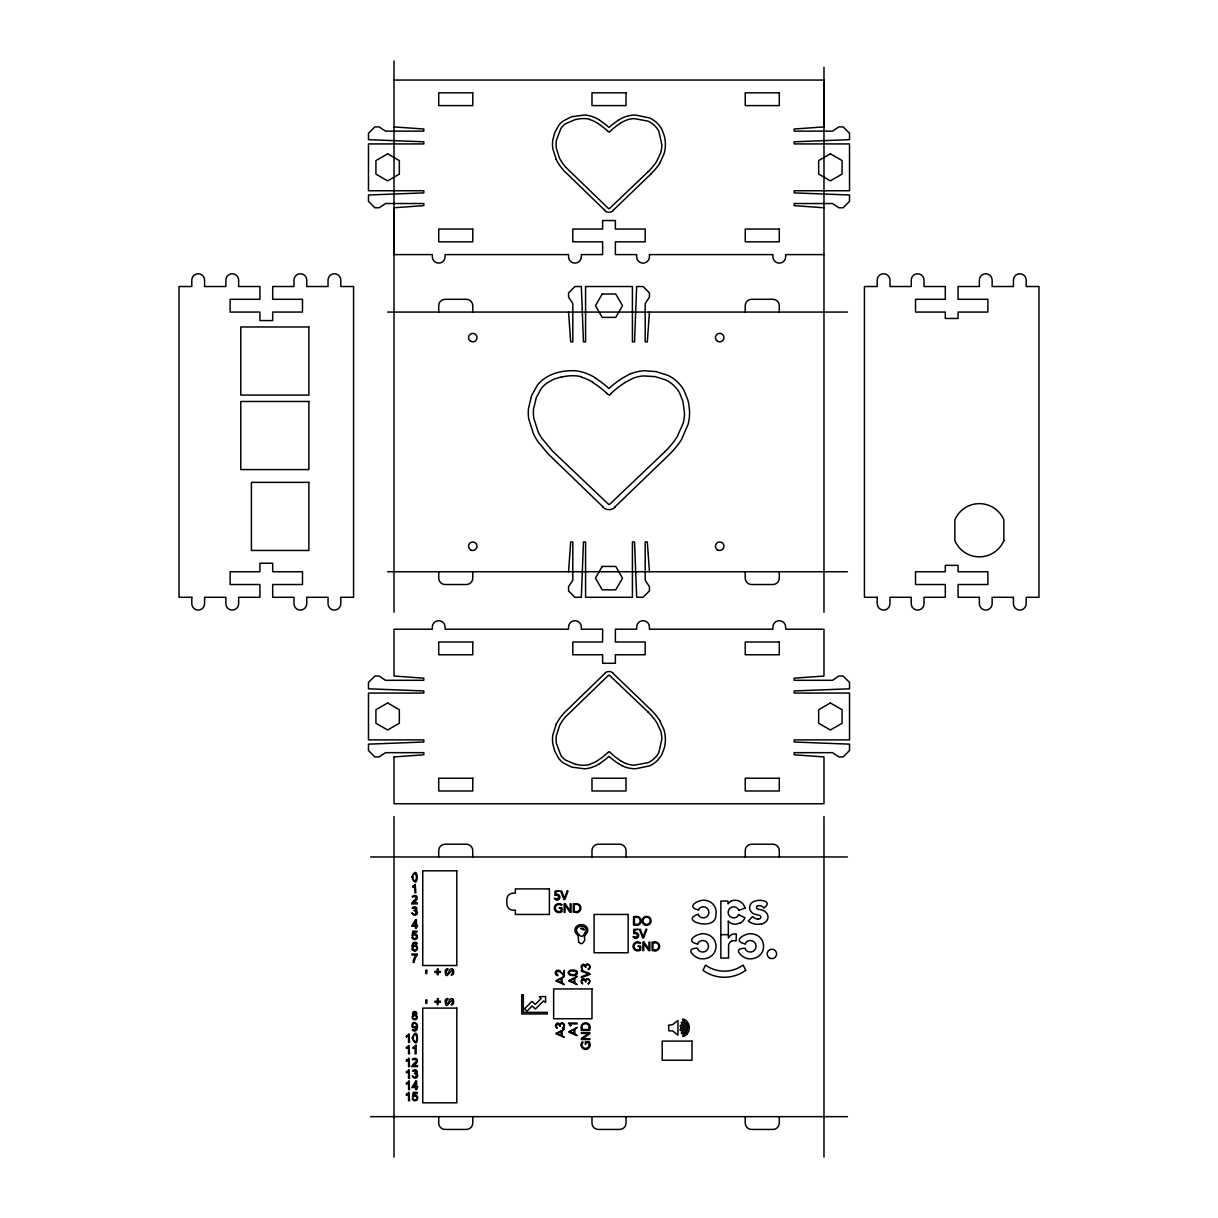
<?xml version="1.0" encoding="UTF-8"?>
<svg xmlns="http://www.w3.org/2000/svg" width="1218" height="1218" viewBox="0 0 1218 1218"><rect width="100%" height="100%" fill="white"/><g stroke="black" fill="none" stroke-linecap="round" stroke-linejoin="round"><path stroke-width="1.5" d="M731.485 941.286A5.298 5.298 0 0 0 728.821 944.376A6.044 6.044 0 0 0 728.562 946.036L728.577 958.064L720.858 958.064L720.858 901.046L727.953 901.046L728.09 903.817A9.363 9.363 0 0 1 730.998 901.457M416.434 1027.155C416.921 1031.22 412.765 1029.393 412.323 1029.789A2.101 2.101 0 0 0 413.541 1030.87L414.196 1031.007A3.258 3.258 0 0 0 414.896 1030.976A2.664 2.664 0 0 0 416.678 1029.895L416.906 1029.499A4.035 4.035 0 0 0 417.195 1028.784L417.439 1027.216A13.291 13.291 0 0 0 417.454 1026.074L417.256 1024.521M568.562 571.744L570.679 541.949L572.81 541.949L572.81 580.27L568.562 586.65L568.562 590.913L574.942 597.292L581.336 597.292L583.452 541.949L585.584 541.949L585.584 597.292L632.416 597.292L632.416 541.949L634.548 541.949L636.664 597.292L643.058 597.292L649.438 590.913L649.438 586.65L645.19 580.27L645.19 541.949L647.321 541.949L649.438 571.744M649.438 312.067L647.321 341.862L645.19 341.862L645.19 303.556L649.438 297.162L649.438 292.914L643.058 286.519L636.664 286.519L634.548 341.862L632.416 341.862L632.416 286.519L585.584 286.519L585.584 341.862L583.452 341.862L581.336 286.519L574.942 286.519L568.562 292.914L568.562 297.162L572.81 303.556L572.81 341.862L570.679 341.862L568.562 312.067M414.059 910.348C417.683 911.703 415.353 916.895 411.882 913.074M414.424 1073.286C418.276 1074.809 415.247 1079.696 412.247 1076.012M557.646 975.435L557.814 974.583A1.964 1.964 0 0 1 556.733 973.989A1.644 1.644 0 0 1 556.337 973.167C556.459 968.325 563.492 973.989 563.401 975.664L564.299 975.664L564.299 970.213L563.538 974.72L560.28 971.446A13.474 13.474 0 0 0 559.93 971.127M413.328 934.343L413.77 932.12L416.982 932.12L416.982 931.1L412.932 931.1L412.049 935.454L413.024 935.607A1.918 1.918 0 0 1 416.038 935.546A1.918 1.918 0 0 1 415.414 938.484A1.918 1.918 0 0 1 412.689 937.205M413.663 1095.591L414.105 1093.353L417.317 1093.353L417.317 1092.333L413.267 1092.333L412.4 1096.687L413.374 1096.839A1.918 1.918 0 0 1 416.373 1096.779A1.918 1.918 0 0 1 415.749 1099.717A1.918 1.918 0 0 1 413.024 1098.438M556.215 724.345L552.805 735.109A30.922 30.922 0 0 0 552.865 744.137L554.829 751.369L558.818 758.54A23.69 23.69 0 0 0 563.142 762.818L571.638 767.081L584.275 768.786A26.111 26.111 0 0 0 590.532 767.766A33.388 33.388 0 0 0 599.591 763.656M582.463 969.33C580.072 964.382 585.112 964.991 585.751 967.275M556.915 1028.19C554.479 1023.227 559.61 1023.866 560.219 1026.135M582.463 983.794C580.072 978.846 585.112 979.47 585.751 981.738M413.465 874.433L413.222 874.905A9.318 9.318 0 0 0 413.146 879.031M659.699 163.258L663.962 154.138A32.901 32.901 0 0 0 665.256 141.41L665.058 139.781A36.525 36.525 0 0 0 664.206 135.563L662.029 129.763A25.182 25.182 0 0 0 657.187 123.155A26.491 26.491 0 0 0 655.406 121.572A26.187 26.187 0 0 0 649.377 117.902L635.431 115.025A30.252 30.252 0 0 0 622.109 118.1L618.409 120.217M415.917 880.081L416.175 879.518A9.622 9.622 0 0 0 416.191 875.407L415.917 874.524A1.538 1.538 0 0 0 413.42 874.402M576.281 973.624L576.281 971.949A2.406 2.406 0 0 0 575.322 971.279A5.009 5.009 0 0 0 574.12 970.959M569.43 971.857L569.095 972.512A1.644 1.644 0 0 0 569.095 973.06L569.43 973.715A2.466 2.466 0 0 0 570.313 974.309M686.922 1034.189L688.459 1031.829A9.287 9.287 0 0 0 689.327 1028.494L689.327 1027.079M584.777 932.927C582.615 938.682 579.494 936.429 577.012 931.877A3.289 3.289 0 0 1 576.556 930.445A3.441 3.441 0 0 1 576.967 928.466A3.821 3.821 0 0 1 578.093 927.202A5.603 5.603 0 0 1 584.579 927.187A3.821 3.821 0 0 1 585.782 928.664A3.456 3.456 0 0 1 585.614 931.922L584.96 932.729M764.097 907.745C775.12 900.072 753.47 897.377 750.532 904.441C747.685 908.993 751.673 914.307 756.561 914.596A20.63 20.63 0 0 1 759.697 915.54A1.705 1.705 0 0 1 759.925 918.707A4.111 4.111 0 0 1 758.083 919.088M561.848 904.73L561.239 905.324A3.624 3.624 0 0 0 555.591 906.588A3.624 3.624 0 0 0 558.59 911.612M610.873 393.764L609.426 395.211L607.569 394.038A3.654 3.654 0 0 1 606.838 393.505M604.813 673.463L564.223 712.834A51.917 51.917 0 0 0 556.169 724.314M648.113 171.753L609.396 208.613A1.629 1.629 0 0 1 608.574 208.598L565.365 166.866A46.345 46.345 0 0 1 559.382 157.898L556.352 148.246A27.633 27.633 0 0 1 556.413 140.177L560.843 128.545A20.493 20.493 0 0 1 565.365 123.81L575.703 119.364M613.141 210.394L650.579 174.326M664.861 451.741L609.563 504.389A2.299 2.299 0 0 1 608.68 504.435L552.485 451.071L541.903 438.389A60.611 60.611 0 0 1 538.143 431.903L533.773 418.155A39.372 39.372 0 0 1 533.56 408.928L536.362 397.403L541.31 388.481A29.171 29.171 0 0 1 546.669 383.244L553.383 379.361L561.437 376.895M614.907 506.916L668.393 455.395A86.402 86.402 0 0 0 681.471 439.637L688.124 424.336A46.71 46.71 0 0 0 689.51 410.694L689.084 406.051A52.176 52.176 0 0 0 687.865 400.037L683.937 390.247A35.672 35.672 0 0 0 677.817 382.3A37.834 37.834 0 0 0 675.29 380.031A37.042 37.042 0 0 0 668.012 375.403L656.182 371.627L644.748 370.744A42.904 42.904 0 0 0 629.539 374.246M413.998 900.711C421.717 893.357 408.837 899.097 412.963 895.9C418.779 893.799 418.155 900.741 413.983 902.051A3.882 3.882 0 0 0 413.252 902.842M414.181 1063.481C421.854 1056.234 409.126 1061.67 413.054 1058.746C418.688 1056.371 418.672 1063.375 414.059 1064.928A3.882 3.882 0 0 0 413.45 1065.613L417.622 1065.613L417.622 1066.633L412.08 1066.633M682.917 1035.117L682.735 1036.472L684.196 1036.29M588.583 1033.503L581.336 1038.452L581.336 1039.533L589.847 1039.533L589.847 1038.665L582.524 1038.665L589.847 1033.686L589.847 1032.605L581.336 1032.605L581.336 1033.473L588.583 1033.473M413.983 943.356L415.917 943.524M415.871 910.653C418.672 908.735 415.399 905.081 412.613 907.577C410.268 909.998 417.865 905.644 415.414 910.013A2.131 2.131 0 0 1 414.227 910.364M608.01 752.45L609.304 751.628L610.309 752.633A64.706 64.706 0 0 0 620.404 760.58M620.373 123.185L624.804 120.78A26.035 26.035 0 0 1 634.182 118.603L647.854 121.1A22.731 22.731 0 0 1 653.153 124.327A21.863 21.863 0 0 1 658.892 131.453L661.846 144.653A28.684 28.684 0 0 1 660.567 153.133L656.7 161.355A56.896 56.896 0 0 1 648.098 171.738M625.23 382.361L633.177 378.25A36.89 36.89 0 0 1 643.226 375.92L655.193 376.621L665.683 379.909A32.14 32.14 0 0 1 672.062 383.974L673.189 384.934A30.922 30.922 0 0 1 679.553 392.866L682.963 401.422L684.486 413.024A40.818 40.818 0 0 1 683.207 423.133L677.117 436.866A81.271 81.271 0 0 1 664.83 451.711M416.297 1073.56C418.992 1071.764 415.688 1068.079 413.054 1070.424C410.542 1072.936 418.231 1068.658 415.84 1072.921A2.131 2.131 0 0 1 414.592 1073.302M588.522 969.543L588.02 968.812A2.04 2.04 0 0 0 589.664 966.529A2.04 2.04 0 0 0 587.274 964.9A2.04 2.04 0 0 0 585.66 967.29M588.522 984.007L588.02 983.276A2.04 2.04 0 0 0 589.664 980.992A2.04 2.04 0 0 0 587.274 979.363A2.04 2.04 0 0 0 585.66 981.769M629.539 374.246L622.444 378.098A100.47 100.47 0 0 0 608.939 388.451A106.164 106.164 0 0 0 595.48 378.143M698.477 914.246C677.482 920.351 716.321 932.318 715.88 914.946C717.402 908.75 713.291 901.899 706.942 900.711C700.898 897.94 683.846 906.938 698.63 909.907M738.58 910.455L745.386 907.943M697.67 948.213C682.872 947.924 695.98 959.221 701.598 958.764C707.841 959.51 714.585 955.369 715.697 948.974C717.28 942.565 713.017 935.47 706.44 934.252C700.045 931.313 682.4 940.951 697.747 944.041M745.279 948.32C730.45 948 743.619 959.221 749.177 958.764C755.419 959.51 762.163 955.369 763.275 948.974C764.858 942.565 760.595 935.47 754.018 934.252C747.685 931.344 730.054 940.829 745.355 943.92M587.274 964.199L586.878 964.26A1.857 1.857 0 0 0 586.071 964.686A2.269 2.269 0 0 0 585.371 965.92A2.025 2.025 0 0 0 584.67 964.854A1.842 1.842 0 0 0 583.757 964.458L583.589 964.443M561.726 1023.059L561.346 1023.12A1.857 1.857 0 0 0 560.524 1023.546A2.238 2.238 0 0 0 559.869 1024.597L559.823 1024.764A2.025 2.025 0 0 0 559.123 1023.714A1.842 1.842 0 0 0 558.225 1023.318L558.042 1023.303M412.932 937.144L411.897 937.251A2.74 2.74 0 0 0 416.739 938.545M416.312 944.407L417.18 943.63A2.162 2.162 0 0 0 415.856 942.336L414.013 942.336A2.482 2.482 0 0 0 413.009 942.945L411.958 945.61L412.369 949.355M413.267 1098.392L412.247 1098.484A2.74 2.74 0 0 0 417.074 1099.778M394.023 80.053L823.977 80.053L823.977 126.9L794.182 129.017L794.182 131.148L832.503 131.148L838.882 126.9L843.145 126.9L849.525 133.28L849.525 139.674L794.182 141.79L794.182 143.922L849.525 143.922L849.525 190.754L794.182 190.754L794.182 192.886L849.525 195.002L849.525 201.396L843.145 207.776L838.882 207.776L832.503 203.528L794.182 203.528L794.182 205.644L823.977 207.776M823.977 254.592L785.671 254.592L785.671 256.724A6.379 6.379 0 0 1 779.276 263.118A6.379 6.379 0 0 1 772.897 256.724L772.897 254.592L649.438 254.592L649.438 256.724A6.379 6.379 0 0 1 643.058 263.118A6.379 6.379 0 0 1 636.664 256.724L636.664 254.592L615.379 254.592L615.379 241.819L645.19 241.819L645.19 229.06L615.379 229.06L615.379 220.534L602.621 220.534L602.621 229.06L572.81 229.06L572.81 241.819L602.621 241.819L602.621 254.592L581.336 254.592L581.336 256.724A6.379 6.379 0 0 1 574.942 263.118A6.379 6.379 0 0 1 568.562 256.724L568.562 254.592L445.103 254.592L445.103 256.724A6.379 6.379 0 0 1 438.724 263.118A6.379 6.379 0 0 1 432.329 256.724L432.329 254.592L394.023 254.592L394.023 207.776L423.818 205.644L423.818 203.528L385.497 203.528L379.118 207.776L374.855 207.776L368.475 201.396L368.475 195.002L423.818 192.886L423.818 190.754L368.475 190.754L368.475 143.922L423.818 143.922L423.818 141.79L368.475 139.674L368.475 133.28L374.855 126.9L379.118 126.9L385.497 131.148L423.818 131.148L423.818 129.017L394.023 126.9M387.628 312.067L847.393 312.067M387.628 571.744L847.393 571.744M370.607 856.97L847.393 856.97M413.267 902.842L417.424 902.842L417.424 903.863L411.897 903.863M575.992 903.802L573.343 903.802L573.343 912.312L576.175 912.312M575.931 904.578L574.211 904.578L574.211 911.551L575.825 911.551M636.192 916.575L633.543 916.575L633.543 925.086L636.375 925.086M636.131 917.337L634.411 917.337L634.411 924.325L636.024 924.325M728.318 921.204L728.394 938.027A7.704 7.704 0 0 1 731.135 934.937A6.684 6.684 0 0 1 734.743 933.962L735.611 933.978A3.913 3.913 0 0 1 736.403 934.13L736.068 940.966A6.029 6.029 0 0 0 735.002 940.768L734.089 940.722A5.694 5.694 0 0 0 731.455 941.255M720.858 934.632L728.318 934.632M654.751 942.123L652.102 942.123L652.102 950.634L654.919 950.634M654.69 942.884L652.97 942.884L652.97 949.857L654.584 949.857M416.069 955.003L411.912 955.003L411.912 953.983L417.393 953.983L417.393 954.805A13.185 13.185 0 0 0 414.592 960.043M408.913 1081.051L409.583 1089.562L408.548 1089.562L408.548 1082.924A6.562 6.562 0 0 1 406.431 1084.157L406.447 1083.183M370.607 1116.662L847.393 1116.662M414.836 950.877L414.227 950.816A2.573 2.573 0 0 1 413.161 950.329L412.932 950.131M583.589 978.907L583.757 978.937A1.842 1.842 0 0 1 584.67 979.318A2.025 2.025 0 0 1 585.34 980.383A2.269 2.269 0 0 1 586.071 979.15A1.857 1.857 0 0 1 586.878 978.739L587.274 978.678A2.756 2.756 0 0 1 588.568 983.702M556.443 899.737L556.032 899.66A2.421 2.421 0 0 1 555.317 899.341A2.847 2.847 0 0 1 554.327 898.214L557.342 898.96L558.818 897.209L557.646 895.139L554.951 895.428L555.027 891.028L559.366 891.028L555.819 891.804L555.758 894.438A2.999 2.999 0 0 1 559.93 896.798A2.999 2.999 0 0 1 556.367 900.056M635.187 938.043L634.776 937.967A2.421 2.421 0 0 1 634.076 937.662A2.847 2.847 0 0 1 633.086 936.52L636.101 937.266L637.577 935.531L636.496 933.49L633.802 933.688L633.786 929.349L638.125 929.349L634.578 930.11L634.517 932.744A2.999 2.999 0 0 1 638.689 935.104A2.999 2.999 0 0 1 635.126 938.378M575.703 764.447L565.38 760.017A20.493 20.493 0 0 1 560.843 755.267L556.413 743.635A27.633 27.633 0 0 1 556.352 735.565L559.412 725.943A46.345 46.345 0 0 1 565.396 716.976L608.574 675.214A1.629 1.629 0 0 1 609.396 675.214L648.113 712.058M738.428 914.642L744.99 917.748A11.023 11.023 0 0 1 739.859 923.396M622.124 765.711L618.409 763.61M620.373 760.626L624.804 763.047A26.035 26.035 0 0 0 634.182 765.209L647.854 762.712A22.731 22.731 0 0 0 653.153 759.499A21.863 21.863 0 0 0 658.892 752.359L661.846 739.159A28.684 28.684 0 0 0 660.567 730.693L656.7 722.472A56.896 56.896 0 0 0 648.098 712.073M608.01 131.361L609.304 132.199L610.309 131.179A64.706 64.706 0 0 1 620.404 123.246M682.811 1020.38L682.735 1019.101L684.196 1019.283A9.333 9.333 0 0 1 686.922 1021.4L688.459 1023.744M613.141 673.432L650.579 709.5M604.813 210.349L564.223 170.992A51.917 51.917 0 0 1 556.169 159.497M603.017 506.871L548.892 454.664L538.539 442.499A66.564 66.564 0 0 1 533.591 434.187L528.703 418.809A44.031 44.031 0 0 1 528.475 408.487L531.611 395.591L537.29 385.33A33.845 33.845 0 0 1 543.472 379.24C552.439 372.601 563.995 370.242 574.987 370.774A36.829 36.829 0 0 1 582.6 372.16A47.685 47.685 0 0 1 595.556 378.022M582.859 1042.441L582.25 1041.847A4.43 4.43 0 0 0 581.169 1045.151M413.374 879.99L413.054 879.046M413.709 1040.827L413.389 1039.883M659.699 720.554L663.962 729.689A32.901 32.901 0 0 1 665.256 742.401L665.058 744.031A36.525 36.525 0 0 1 664.206 748.248L662.029 754.049A25.182 25.182 0 0 1 657.187 760.671A26.491 26.491 0 0 1 655.406 762.255A26.187 26.187 0 0 1 649.377 765.924L635.431 768.786A30.252 30.252 0 0 1 622.109 765.726M745.751 970.32L743.147 965.052A32.079 32.079 0 0 1 705.526 965.098L702.969 970.32A36.449 36.449 0 0 0 745.736 970.32M556.215 159.467L552.805 148.703A30.922 30.922 0 0 1 552.865 139.674L554.829 132.458L558.818 125.271A23.69 23.69 0 0 1 563.142 121.008L571.638 116.73L584.275 115.025A26.111 26.111 0 0 1 590.532 116.045A33.388 33.388 0 0 1 599.591 120.156M412.095 1026.332L412.11 1024.049A2.573 2.573 0 0 1 412.491 1023.333A2.68 2.68 0 0 1 412.872 1022.937A2.573 2.573 0 0 1 414.059 1022.374M823.977 67.279L823.977 612.197M823.977 816.532L823.977 1157.1M779.276 312.067L779.276 305.688A6.379 6.379 0 0 0 772.897 299.293L751.613 299.293A6.379 6.379 0 0 0 745.233 305.688L745.233 312.067M779.276 571.744L779.276 578.139A6.379 6.379 0 0 1 772.897 584.518L751.613 584.518A6.379 6.379 0 0 1 745.233 578.139L745.233 571.744M779.276 856.97L779.276 850.59A6.379 6.379 0 0 0 772.897 844.211L751.613 844.211A6.379 6.379 0 0 0 745.233 850.59L745.233 856.97M779.276 1116.662L779.276 1123.042A6.379 6.379 0 0 1 772.897 1129.436L751.613 1129.436A6.379 6.379 0 0 1 745.233 1123.042L745.233 1116.662M626.022 856.97L626.022 850.59A6.379 6.379 0 0 0 619.642 844.211L598.358 844.211A6.379 6.379 0 0 0 591.978 850.59L591.978 856.97M626.022 1116.662L626.022 1123.042A6.379 6.379 0 0 1 619.642 1129.436L598.358 1129.436A6.379 6.379 0 0 1 591.978 1123.042L591.978 1116.662M589.847 1027.52L589.847 1030.352L581.336 1030.352L581.336 1027.703M589.07 1027.87L589.07 1029.484L582.097 1029.484L582.097 1027.764M472.767 312.067L472.767 305.688A6.379 6.379 0 0 0 466.387 299.293L445.103 299.293A6.379 6.379 0 0 0 438.724 305.688L438.724 312.067M472.767 571.744L472.767 578.139A6.379 6.379 0 0 1 466.387 584.518L445.103 584.518A6.379 6.379 0 0 1 438.724 578.139L438.724 571.744M472.767 856.97L472.767 850.59A6.379 6.379 0 0 0 466.387 844.211L445.103 844.211A6.379 6.379 0 0 0 438.724 850.59L438.724 856.97M472.767 1116.662L472.767 1123.042A6.379 6.379 0 0 1 466.387 1129.436L445.103 1129.436A6.379 6.379 0 0 1 438.724 1123.042L438.724 1116.662M412.765 886.43L412.765 887.435A6.562 6.562 0 0 0 414.866 886.186L414.866 892.824L415.886 892.824L415.231 884.298A5.253 5.253 0 0 1 412.735 886.339M406.431 1035.924L406.431 1036.929M406.431 1047.48L406.431 1048.485A6.562 6.562 0 0 0 408.532 1047.236L408.532 1053.859L409.568 1053.859L408.898 1045.349A5.253 5.253 0 0 1 406.401 1047.389M406.431 1060.254L406.431 1061.259A6.562 6.562 0 0 0 408.532 1059.995L408.532 1066.633L409.568 1066.633L408.898 1058.122A5.253 5.253 0 0 1 406.401 1060.162M406.447 1071.825L406.447 1072.83A6.562 6.562 0 0 0 408.548 1071.581L408.548 1078.219L409.583 1078.219L408.913 1069.708A5.253 5.253 0 0 1 406.416 1071.733M406.447 1094.312L406.447 1095.317A6.562 6.562 0 0 0 408.548 1094.053L408.548 1100.691L409.568 1100.691L408.913 1092.181A5.253 5.253 0 0 1 406.416 1094.221M394.023 60.9L394.023 612.197M394.023 816.532L394.023 1157.1M575.764 119.562A30.085 30.085 0 0 1 589.588 119.181M607.934 131.316A2.558 2.558 0 0 1 607.493 130.996A68.01 68.01 0 0 0 597.566 123.216A29.841 29.841 0 0 0 589.512 119.501M613.324 210.562A6.12 6.12 0 0 1 604.661 210.501M599.545 120.247A74.313 74.313 0 0 1 609.046 127.448A70.324 70.324 0 0 1 618.439 120.247M659.745 163.288A60.474 60.474 0 0 1 650.564 174.296M561.498 377.169A42.965 42.965 0 0 1 581.245 376.621M610.797 393.688A92.431 92.431 0 0 1 625.276 382.422M592.648 382.406A97.166 97.166 0 0 1 606.945 393.414M581.153 377.093A42.63 42.63 0 0 1 592.74 382.254M615.151 507.175A8.754 8.754 0 0 1 602.788 507.084M604.661 673.31A6.12 6.12 0 0 1 613.324 673.25M599.545 763.579A74.313 74.313 0 0 0 609.046 756.378A70.324 70.324 0 0 0 618.439 763.564M650.564 709.515A60.474 60.474 0 0 1 659.745 720.538M589.588 764.645A30.085 30.085 0 0 1 575.764 764.265M607.934 752.496A2.558 2.558 0 0 0 607.493 752.815A68.01 68.01 0 0 1 597.566 760.595A29.841 29.841 0 0 1 589.512 764.31M757.368 905.857A6.334 6.334 0 0 1 763.899 907.912M757.398 906.04A1.553 1.553 0 0 0 757.505 908.917A17.828 17.828 0 0 0 759.667 909.526C764.95 909.785 770.278 914.992 767.051 920.336A8.465 8.465 0 0 1 761.676 923.96M761.6 923.762A14.616 14.616 0 0 1 748.309 921.006L752.541 916.53A7.689 7.689 0 0 0 758.083 919.118M698.386 909.785A5.572 5.572 0 0 1 706.942 908.08A5.572 5.572 0 0 1 706.668 916.804A5.572 5.572 0 0 1 698.234 914.566M745.081 943.783A5.77 5.77 0 0 1 753.942 941.803A5.77 5.77 0 0 1 753.79 950.877A5.77 5.77 0 0 1 745.005 948.594M738.687 914.764A5.542 5.542 0 0 1 730.191 916.652A5.542 5.542 0 0 1 730.298 907.958A5.542 5.542 0 0 1 738.747 910.044M739.615 922.97A9.074 9.074 0 0 1 728.303 921.295M730.83 901.107A10.383 10.383 0 0 1 745.02 907.836M697.457 943.889A5.785 5.785 0 0 1 706.318 941.742A5.785 5.785 0 0 1 706.242 950.862A5.785 5.785 0 0 1 697.427 948.594M637.349 949.918A3.624 3.624 0 0 1 634.35 944.894A3.624 3.624 0 0 1 640.059 943.585L640.607 943.036A4.43 4.43 0 0 0 637.303 941.956M637.288 941.895A4.491 4.491 0 0 0 633.04 946.493A4.491 4.491 0 0 0 637.532 950.862A6.166 6.166 0 0 0 640.714 950.04L640.698 946.188L637.851 946.188L639.831 946.934L639.831 949.522A4.461 4.461 0 0 1 637.349 950.01M654.736 941.925A4.522 4.522 0 0 1 659.638 946.356A4.522 4.522 0 0 1 654.903 950.969M654.66 942.565A3.761 3.761 0 0 1 658.755 946.356A3.761 3.761 0 0 1 654.553 950.055M557.616 975.648A2.74 2.74 0 0 1 555.591 971.675A2.74 2.74 0 0 1 560.006 971.05M571.516 974.613A4.933 4.933 0 0 1 570.313 974.309M576.327 973.989A6.988 6.988 0 0 1 571.592 974.385M569.308 971.614A6.745 6.745 0 0 1 574.059 971.188M568.364 972.406A2.984 2.984 0 0 0 568.364 973.167L568.395 973.349A1.994 1.994 0 0 0 568.73 974.126A3.867 3.867 0 0 0 570.998 975.359A9.896 9.896 0 0 0 574.454 975.435A4.872 4.872 0 0 0 575.886 974.994A2.832 2.832 0 0 0 576.906 974.126A2.01 2.01 0 0 0 577.225 973.349L577.271 973.167A3.091 3.091 0 0 0 577.286 972.588L577.241 972.223A2.01 2.01 0 0 0 576.906 971.446M568.364 972.406A2.055 2.055 0 0 1 568.73 971.446A2.893 2.893 0 0 1 569.75 970.594A4.994 4.994 0 0 1 571.196 970.137A9.485 9.485 0 0 1 574.652 970.167A4.842 4.842 0 0 1 576.053 970.67A2.832 2.832 0 0 1 576.906 971.446M582.554 969.132A2.573 2.573 0 0 1 583.574 964.26M587.274 964.032A2.756 2.756 0 0 1 589.999 967.381A2.832 2.832 0 0 1 588.538 969.558M582.554 983.611A2.573 2.573 0 0 1 583.574 978.724M581.778 1027.794A3.761 3.761 0 0 1 585.569 1023.699A3.761 3.761 0 0 1 589.268 1027.901M581.138 1027.718A4.522 4.522 0 0 1 585.569 1022.8A4.522 4.522 0 0 1 590.182 1027.535M589.131 1045.105A3.624 3.624 0 0 1 584.107 1048.104A3.624 3.624 0 0 1 582.798 1042.395M590.075 1044.922A4.491 4.491 0 0 1 585.706 1049.414A4.491 4.491 0 0 1 581.108 1045.166M590.03 1044.922A6.166 6.166 0 0 0 589.253 1041.74L585.386 1041.755L585.386 1044.602L586.147 1042.623L588.736 1042.623A4.461 4.461 0 0 1 589.223 1045.105M557.007 1027.992A2.573 2.573 0 0 1 558.027 1023.105M561.726 1022.876A2.756 2.756 0 0 1 564.467 1026.241A2.832 2.832 0 0 1 562.99 1028.418L562.472 1027.672A2.04 2.04 0 0 0 564.132 1025.373A2.04 2.04 0 0 0 561.726 1023.744A2.04 2.04 0 0 0 560.113 1026.15M685.567 1025.145A6.273 6.273 0 0 1 686.099 1026.911A6.608 6.608 0 0 1 686.099 1028.723A6.273 6.273 0 0 1 685.353 1030.9A6.836 6.836 0 0 1 684.821 1031.707A6.12 6.12 0 0 1 682.719 1033.473L681.349 1033.427L681.654 1032.194A10.399 10.399 0 0 0 682.537 1031.707L682.613 1031.646A4.765 4.765 0 0 0 682.613 1023.942L682.354 1023.775A13.185 13.185 0 0 0 681.654 1023.394L681.227 1022.344L682.293 1021.917A6.166 6.166 0 0 1 684.836 1023.866A6.836 6.836 0 0 1 685.567 1025.084M687.013 1034.036A9.287 9.287 0 0 1 684.303 1036.137M683.481 1034.858A9.546 9.546 0 0 0 684.501 1034.234A8.008 8.008 0 0 0 684.516 1021.339A9.546 9.546 0 0 0 683.481 1020.714M688.383 1023.607A9.333 9.333 0 0 1 689.251 1026.957M636.177 916.393A4.522 4.522 0 0 1 641.094 920.808A4.522 4.522 0 0 1 636.359 925.421M636.101 917.017A3.761 3.761 0 0 1 640.196 920.823A3.761 3.761 0 0 1 635.994 924.508M584.701 935.729A12.698 12.698 0 0 1 586.437 933.49L587 932.744A4.674 4.674 0 0 0 587.639 931.07A5.435 5.435 0 0 0 587.715 929.836A4.948 4.948 0 0 0 587.289 928.101A5.39 5.39 0 0 0 585.706 926.061A7.141 7.141 0 0 0 576.951 926.061A5.39 5.39 0 0 0 575.505 927.842A4.948 4.948 0 0 0 574.942 930.141L575.018 931.07A4.674 4.674 0 0 0 575.672 932.744L576.236 933.49A18.072 18.072 0 0 1 577.165 934.571A8.145 8.145 0 0 1 577.895 935.759A3.624 3.624 0 0 1 578.337 937.099L578.535 942.199A1.538 1.538 0 0 0 579.494 942.504A2.025 2.025 0 0 0 583.178 942.519L584.884 940.022L584.336 937.099A3.624 3.624 0 0 1 584.777 935.774M415.962 880.112A1.583 1.583 0 0 1 413.374 880.127M411.593 903.741A5.466 5.466 0 0 1 414.12 900.939M415.947 910.394A2.558 2.558 0 0 1 416.328 914.764A2.558 2.558 0 0 1 412.308 913.013M413.146 934.054A2.847 2.847 0 0 1 416.663 938.469M415.947 943.508A2.055 2.055 0 0 1 416.282 944.407M414.866 951.06A2.878 2.878 0 0 0 417.363 947.421L417.393 947.132A2.558 2.558 0 0 0 416.769 945.99A2.71 2.71 0 0 0 416.373 945.655A2.482 2.482 0 0 0 412.917 946.34M412.613 950.299A2.878 2.878 0 0 1 411.989 949.431M413.085 946.325A4.187 4.187 0 0 1 413.785 943.219M416.145 955.079A11.845 11.845 0 0 0 413.13 962.342L414.12 962.342A10.749 10.749 0 0 1 414.516 960.012M406.401 1035.833A5.253 5.253 0 0 0 408.959 1033.823L409.568 1042.303L408.548 1042.303L408.548 1035.681A6.562 6.562 0 0 1 406.431 1036.899M416.495 1040.339A9.622 9.622 0 0 0 416.526 1036.244L416.251 1035.346A1.538 1.538 0 0 0 413.755 1035.224L413.618 1035.605A9.318 9.318 0 0 0 413.481 1039.852M416.297 1040.948A1.583 1.583 0 0 1 413.709 1040.948M408.974 1081.082A5.253 5.253 0 0 1 406.416 1083.076M416.297 1073.332A2.558 2.558 0 0 1 416.693 1077.702A2.558 2.558 0 0 1 412.674 1075.951M413.481 1095.302A2.847 2.847 0 0 1 417.013 1099.702M411.775 1066.511A5.466 5.466 0 0 1 414.303 1063.71M412.872 1027.49A2.634 2.634 0 0 1 412.491 1027.155M413.968 1022.755A2.634 2.634 0 0 1 416.982 1024.78M416.434 1026.865A2.375 2.375 0 0 1 414.577 1027.977A2.634 2.634 0 0 1 413.907 1027.931A2.284 2.284 0 0 1 413.024 1027.55M412.689 1027.246A2.375 2.375 0 0 1 412.171 1026.393M413.404 1015.279A2.131 2.131 0 0 1 413.085 1012.143A2.131 2.131 0 0 1 416.236 1012.112A2.131 2.131 0 0 1 415.962 1015.264M415.947 1015.112A2.512 2.512 0 0 1 416.556 1018.887A2.512 2.512 0 0 1 412.735 1018.857A2.512 2.512 0 0 1 413.42 1015.081M453.446 1003.419A2.497 2.497 0 0 1 451.208 1004.941L452.746 1002.018A4.37 4.37 0 0 0 452.731 1001.333C451.147 996.872 445.453 1013.422 445.225 1000.328A2.893 2.893 0 0 1 447.874 998.455L447.935 999.536A2.558 2.558 0 0 0 446.96 999.811L446.123 1003.069L448.422 1003.419A2.74 2.74 0 0 0 448.666 1002.856A19.503 19.503 0 0 0 448.94 1001.881L449.412 1000.267A2.238 2.238 0 0 1 452.67 999.004M453.385 1003.388A4.187 4.187 0 0 0 453.355 1000.039A2.299 2.299 0 0 0 452.594 999.125M453.446 973.624A2.497 2.497 0 0 1 451.208 975.146L452.746 972.223A4.37 4.37 0 0 0 452.731 971.538C451.086 967.001 445.407 983.505 445.225 970.533A2.893 2.893 0 0 1 447.874 968.66L447.935 969.741A2.558 2.558 0 0 0 446.96 970.015L446.123 973.258L448.422 973.624A2.74 2.74 0 0 0 448.666 973.06A19.503 19.503 0 0 0 448.94 972.071L449.412 970.472A2.238 2.238 0 0 1 452.67 969.193M453.385 973.593A4.187 4.187 0 0 0 453.355 970.228A2.299 2.299 0 0 0 452.594 969.33M561.909 904.654A4.43 4.43 0 0 0 558.544 903.649A4.491 4.491 0 0 0 554.281 908.186A4.491 4.491 0 0 0 558.773 912.556A6.166 6.166 0 0 0 561.955 911.734L561.94 907.867L559.092 907.867L561.072 908.628L561.072 911.216A4.461 4.461 0 0 1 558.59 911.688M575.977 903.619A4.522 4.522 0 0 1 580.895 908.034A4.522 4.522 0 0 1 576.16 912.647M575.901 904.243A3.761 3.761 0 0 1 579.996 908.049A3.761 3.761 0 0 1 575.794 911.734M191.805 597.292L191.805 603.671A6.379 6.379 0 0 0 198.184 610.066A6.379 6.379 0 0 0 204.578 603.671L204.578 597.292L225.863 597.292L225.863 603.671A6.379 6.379 0 0 0 232.242 610.066A6.379 6.379 0 0 0 238.637 603.671L238.637 597.292L259.921 597.292L259.921 584.518L230.126 584.518L230.126 571.744L259.921 571.744L259.921 563.234L272.695 563.234L272.695 571.744L302.49 571.744L302.49 584.518L272.695 584.518L272.695 597.292L293.98 597.292L293.98 603.671A6.379 6.379 0 0 0 300.359 610.066A6.379 6.379 0 0 0 306.753 603.671L306.753 597.292L328.038 597.292L328.038 603.671A6.379 6.379 0 0 0 334.417 610.066A6.379 6.379 0 0 0 340.796 603.671L340.796 597.292L353.57 597.292L353.57 286.519L340.796 286.519L340.796 280.14A6.379 6.379 0 0 0 334.417 273.761A6.379 6.379 0 0 0 328.038 280.14L328.038 286.519L306.753 286.519L306.753 280.14A6.379 6.379 0 0 0 300.359 273.761A6.379 6.379 0 0 0 293.98 280.14L293.98 286.519L272.695 286.519L272.695 299.293L302.49 299.293L302.49 312.067L272.695 312.067L272.695 320.578L259.921 320.578L259.921 312.067L230.126 312.067L230.126 299.293L259.921 299.293L259.921 286.519L238.637 286.519L238.637 280.14A6.379 6.379 0 0 0 232.242 273.761A6.379 6.379 0 0 0 225.863 280.14L225.863 286.519L204.578 286.519L204.578 280.14A6.379 6.379 0 0 0 198.184 273.761A6.379 6.379 0 0 0 191.805 280.14L191.805 286.519L179.031 286.519L179.031 597.292L191.805 597.292M394.023 756.926L394.023 803.758L823.977 803.758L823.977 756.926L794.182 754.795L794.182 752.663L832.503 752.663L838.882 756.926L843.145 756.926L849.525 750.532L849.525 744.152L794.182 742.021L794.182 739.889L849.525 739.889L849.525 693.072L794.182 693.072L794.182 690.941L849.525 688.809L849.525 682.43L843.145 676.036L838.882 676.036L832.503 680.299L794.182 680.299L794.182 678.167L823.977 676.036L823.977 629.219L785.671 629.219L785.671 627.087A6.379 6.379 0 0 0 779.276 620.708A6.379 6.379 0 0 0 772.897 627.087L772.897 629.219L649.438 629.219L649.438 627.087A6.379 6.379 0 0 0 643.058 620.708A6.379 6.379 0 0 0 636.664 627.087L636.664 629.219L615.379 629.219L615.379 641.993L645.19 641.993L645.19 654.766L615.379 654.766L615.379 663.277L602.621 663.277L602.621 654.766L572.81 654.766L572.81 641.993L602.621 641.993L602.621 629.219L581.336 629.219L581.336 627.087A6.379 6.379 0 0 0 574.942 620.708A6.379 6.379 0 0 0 568.562 627.087L568.562 629.219L445.103 629.219L445.103 627.087A6.379 6.379 0 0 0 438.724 620.708A6.379 6.379 0 0 0 432.329 627.087L432.329 629.219L394.023 629.219L394.023 676.036L423.818 678.167L423.818 680.299L385.497 680.299L379.118 676.036L374.855 676.036L368.475 682.43L368.475 688.809L423.818 690.941L423.818 693.072L368.475 693.072L368.475 739.889L423.818 739.889L423.818 742.021L368.475 744.152L368.475 750.532L374.855 756.926L379.118 756.926L385.497 752.663L423.818 752.663L423.818 754.795L394.023 756.926M877.204 597.292L877.204 603.671A6.379 6.379 0 0 0 883.583 610.066A6.379 6.379 0 0 0 889.962 603.671L889.962 597.292L911.247 597.292L911.247 603.671A6.379 6.379 0 0 0 917.641 610.066A6.379 6.379 0 0 0 924.02 603.671L924.02 597.292L945.305 597.292L945.305 584.518L915.51 584.518L915.51 571.744L945.305 571.744L945.305 565.365L958.079 565.365L958.079 571.744L987.874 571.744L987.874 584.518L958.079 584.518L958.079 597.292L979.363 597.292L979.363 603.671A6.379 6.379 0 0 0 985.758 610.066A6.379 6.379 0 0 0 992.137 603.671L992.137 597.292L1013.422 597.292L1013.422 603.671A6.379 6.379 0 0 0 1019.816 610.066A6.379 6.379 0 0 0 1026.195 603.671L1026.195 597.292L1038.969 597.292L1038.969 286.519L1026.195 286.519L1026.195 280.14A6.379 6.379 0 0 0 1019.816 273.761A6.379 6.379 0 0 0 1013.422 280.14L1013.422 286.519L992.137 286.519L992.137 280.14A6.379 6.379 0 0 0 985.758 273.761A6.379 6.379 0 0 0 979.363 280.14L979.363 286.519L958.079 286.519L958.079 299.293L987.874 299.293L987.874 312.067L958.079 312.067L958.079 318.461L945.305 318.461L945.305 312.067L915.51 312.067L915.51 299.293L945.305 299.293L945.305 286.519L924.02 286.519L924.02 280.14A6.379 6.379 0 0 0 917.641 273.761A6.379 6.379 0 0 0 911.247 280.14L911.247 286.519L889.962 286.519L889.962 280.14A6.379 6.379 0 0 0 883.583 273.761A6.379 6.379 0 0 0 877.204 280.14L877.204 286.519L864.43 286.519L864.43 597.292L877.204 597.292M411.897 877.112C418.809 894.027 418.825 860.7 411.897 877.112M412.232 1037.949C419.342 1054.788 418.962 1021.491 412.232 1037.949M416.084 1013.498C414.12 1018.233 412.004 1009.433 416.084 1013.498M681.38 1027.794L679.933 1029.926L681.029 1030.717A2.984 2.984 0 0 0 682.308 1029.758A3.273 3.273 0 0 0 682.308 1025.815A2.862 2.862 0 0 0 681.045 1024.856L680.04 1025.982A1.751 1.751 0 0 0 680.436 1026.348A6.349 6.349 0 0 1 680.862 1026.637L681.38 1027.794M539.452 996.75L541.096 998.593L535.296 1004.378L531.962 1001.379L524.532 1008.763L526.922 1011.168L532.114 1005.977L535.418 1008.991L543.487 1000.983L545.588 1002.49L545.603 996.537L539.467 996.689M580.94 928.512L581.336 928.938A3.167 3.167 0 0 1 582.646 929.258L584.122 930.141A1.553 1.553 0 0 0 583.772 929.136A2.68 2.68 0 0 0 582.569 928.344A4.035 4.035 0 0 0 581.336 928.146L580.94 928.466M668.606 1025.312L668.834 1030.748L672.671 1030.976L677.939 1035.133L677.939 1020.44L672.671 1024.597L668.606 1025.312M567.162 891.028L564.391 898.427L561.605 891.028L560.676 891.028L563.919 899.539L564.832 899.539L568.09 891.028L567.162 891.028M645.921 929.349L643.15 936.749L640.364 929.349L639.42 929.349L642.678 937.86L643.591 937.86L646.849 929.349L645.921 929.349M602.225 293.98L595.465 305.688L602.225 317.396L615.745 317.396L622.505 305.688L615.745 293.98L602.225 293.98M602.225 566.431L595.465 578.139L602.225 589.847L615.745 589.847L622.505 578.139L615.745 566.431L602.225 566.431M415.597 919.773L411.638 926.243L415.384 926.243L415.384 928.238L416.404 928.238L417.546 925.269L416.404 925.269L416.404 919.773L415.597 919.773M415.384 921.493L412.674 925.269L415.384 925.269L415.384 921.493M415.84 1081.097L411.882 1087.567L415.627 1087.567L415.627 1089.562L416.663 1089.562L417.789 1086.593L416.663 1086.593L416.663 1081.097L415.84 1081.097M415.627 1082.817L412.917 1086.593L415.627 1086.593L415.627 1082.817M570.938 1025.449L570.344 1025.982L568.562 1023.044L577.073 1023.044L577.073 1023.912L569.628 1023.912L570.938 1025.449M387.628 153.833L375.92 160.593L375.92 174.113L387.628 180.873L399.337 174.113L399.337 160.593L387.628 153.833M830.371 153.803L818.663 160.563L818.663 174.083L830.371 180.843L842.08 174.083L842.08 160.563L830.371 153.803M387.628 702.953L375.92 709.713L375.92 723.233L387.628 729.993L399.337 723.233L399.337 709.713L387.628 702.953M830.371 702.969L818.663 709.729L818.663 723.248L830.371 730.008L842.08 723.248L842.08 709.729L830.371 702.969M564.299 976.394L555.789 980.886L564.299 984.57L562.061 982.698L562.061 978.298L564.299 976.394M577.073 976.394L568.562 980.886L577.073 984.57L574.835 982.698L574.835 978.298L577.073 976.394M564.299 1029.195L555.789 1033.686L564.299 1037.371L562.061 1035.498L562.061 1031.098L564.299 1029.195M577.073 1027.474L568.562 1031.966L577.073 1035.65L574.835 1033.777L574.835 1029.377L577.073 1027.474M561.27 978.617L556.748 980.49L561.27 982.363L561.27 978.617M574.043 978.617L569.522 980.49L574.043 982.363L574.043 978.617M561.27 1031.418L556.748 1033.29L561.27 1035.178L561.27 1031.418M574.043 1029.697L569.522 1031.57L574.043 1033.458L574.043 1029.697M589.847 974.43L581.336 977.673L581.336 976.745L588.72 973.974L581.336 971.188L581.336 970.259L589.847 973.517L589.847 974.43M472.767 92.827L438.724 92.827L438.724 105.601L472.767 105.601L472.767 92.827M626.022 92.827L591.978 92.827L591.978 105.601L626.022 105.601L626.022 92.827M779.276 92.827L745.233 92.827L745.233 105.601L779.276 105.601L779.276 92.827M472.767 229.06L438.724 229.06L438.724 241.819L472.767 241.819L472.767 229.06M779.276 229.06L745.233 229.06L745.233 241.819L779.276 241.819L779.276 229.06M308.87 326.972L240.768 326.972L240.768 395.089L308.87 395.089L308.87 326.972M308.87 401.468L240.768 401.468L240.768 469.585L308.87 469.585L308.87 401.468M308.87 482.358L251.41 482.358L251.41 550.46L308.87 550.46L308.87 482.358M472.767 641.993L438.724 641.993L438.724 654.766L472.767 654.766L472.767 641.993M779.276 641.993L745.233 641.993L745.233 654.766L779.276 654.766L779.276 641.993M472.767 778.226L438.724 778.226L438.724 790.984L472.767 790.984L472.767 778.226M626.022 778.226L591.978 778.226L591.978 790.984L626.022 790.984L626.022 778.226M779.276 778.226L745.233 778.226L745.233 790.984L779.276 790.984L779.276 778.226M456.811 870.809L422.753 870.809L422.753 965.524L456.811 965.524L456.811 870.809M549.394 888.896L515.351 888.896L515.351 893.159L513.22 893.159A6.379 6.379 0 0 0 506.825 899.539L506.825 903.802A6.379 6.379 0 0 0 513.22 910.196L515.351 910.196L515.351 914.444L549.394 914.444L549.394 888.896M565.243 903.802L564.162 903.802L564.162 912.312L565.015 912.312L565.015 904.989L569.994 912.312L571.09 912.312L571.09 903.802L570.222 903.802L570.222 911.049L565.243 903.802M628.153 914.444L594.095 914.444L594.095 952.765L628.153 952.765L628.153 914.444M644.002 942.123L642.906 942.123L642.906 950.634L643.774 950.634L643.774 943.311L648.752 950.634L649.833 950.634L649.833 942.123L648.981 942.123L648.981 949.37L644.002 942.123M438.115 969.117L437.186 969.117L437.186 971.431L434.887 971.431L434.887 972.406L437.186 972.406L437.186 974.705L438.115 974.705L438.115 972.406L440.429 972.406L440.429 971.431L438.115 971.431L438.115 969.117M426.787 970.32L425.813 970.32L425.813 973.547L426.787 973.547L426.787 970.32M591.978 988.94L553.657 988.94L553.657 1018.75L591.978 1018.75L591.978 988.94M523.329 994.801L521.73 994.801L521.73 1013.955L547.278 1013.955L547.278 1012.356L523.329 1012.356L523.329 994.801M438.115 998.927L437.186 998.927L437.186 1001.226L434.887 1001.226L434.887 1002.201L437.186 1002.201L437.186 1004.515L438.115 1004.515L438.115 1002.201L440.429 1002.201L440.429 1001.226L438.115 1001.226L438.115 998.927M426.787 1000.115L425.813 1000.115L425.813 1003.358L426.787 1003.358L426.787 1000.115M456.811 1008.108L422.753 1008.108L422.753 1102.823L456.811 1102.823L456.811 1008.108M692.007 1041.101L662.211 1041.101L662.211 1060.254L692.007 1060.254L692.007 1041.101M416.13 1045.349L415.475 1045.349A5.253 5.253 0 0 1 412.963 1047.389L413.009 1048.485A6.562 6.562 0 0 0 415.11 1047.236L415.11 1053.859L416.13 1053.859L416.13 1045.349M1003.845 540.67L1003.845 519.812A26.613 26.613 0 0 0 954.882 519.812L954.882 540.67A26.613 26.613 0 0 0 1003.845 540.67M769.334 957.896A4.72 4.72 0 0 0 776.612 954.151A4.72 4.72 0 0 0 769.73 949.72A4.72 4.72 0 0 0 769.334 957.896M717.554 341.299A4.263 4.263 0 0 0 723.949 337.614A4.263 4.263 0 0 0 717.554 333.93A4.263 4.263 0 0 0 717.554 341.299M717.554 549.897A4.263 4.263 0 0 0 723.949 546.212A4.263 4.263 0 0 0 717.554 542.528A4.263 4.263 0 0 0 717.554 549.897M470.65 549.897A4.263 4.263 0 0 0 477.03 546.212A4.263 4.263 0 0 0 470.65 542.528A4.263 4.263 0 0 0 470.65 549.897M470.65 341.299A4.263 4.263 0 0 0 477.03 337.614A4.263 4.263 0 0 0 470.65 333.93A4.263 4.263 0 0 0 470.65 341.299M644.383 924.721A4.491 4.491 0 0 0 651.128 920.838A4.491 4.491 0 0 0 644.383 916.941A4.491 4.491 0 0 0 644.383 924.721M644.779 924.005A3.684 3.684 0 0 0 650.305 920.838A3.684 3.684 0 0 0 644.794 917.641A3.684 3.684 0 0 0 644.779 924.005M413.8 949.659A1.888 1.888 0 0 0 416.693 948.152A1.888 1.888 0 0 0 413.937 946.401A1.888 1.888 0 0 0 413.8 949.659M413.694 1026.774A1.873 1.873 0 0 0 416.51 1025.16A1.873 1.873 0 0 0 413.709 1023.531A1.873 1.873 0 0 0 413.694 1026.774M413.785 1018.887A1.766 1.766 0 0 0 416.449 1017.395A1.766 1.766 0 0 0 413.815 1015.827A1.766 1.766 0 0 0 413.785 1018.887"/></g></svg>
